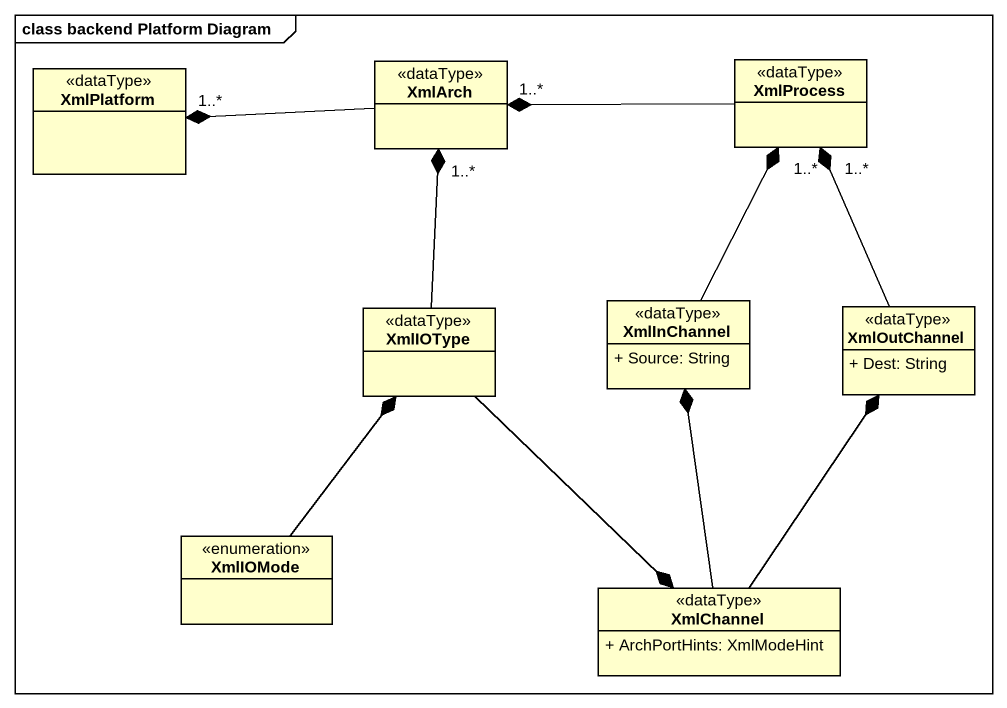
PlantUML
@startuml
mainframe class backend Platform Diagram
hide circle
hide empty members
skinparam classAttributeIconSize 0
class XmlPlatform <<dataType>>
class XmlArch <<dataType>>
class XmlProcess <<dataType>>
class XmlIOType <<dataType>>
class XmlInChannel <<dataType>> {
  + Source: String
}
class XmlOutChannel <<dataType>> {
  + Dest: String
}
enum XmlIOMode
class XmlChannel <<dataType>> {
  + ArchPortHints: XmlModeHint
}
XmlArch -left-* "1..*" XmlPlatform
XmlProcess -left-* "1..*" XmlArch
XmlIOType -up-* "1..*" XmlArch
XmlIOType --* XmlChannel
XmlInChannel -up-* "1..*" XmlProcess
XmlOutChannel -up-* "1..*" XmlProcess
XmlIOMode -up-* XmlIOType
XmlChannel -up-* XmlInChannel
XmlChannel -up-* XmlOutChannel
@enduml
